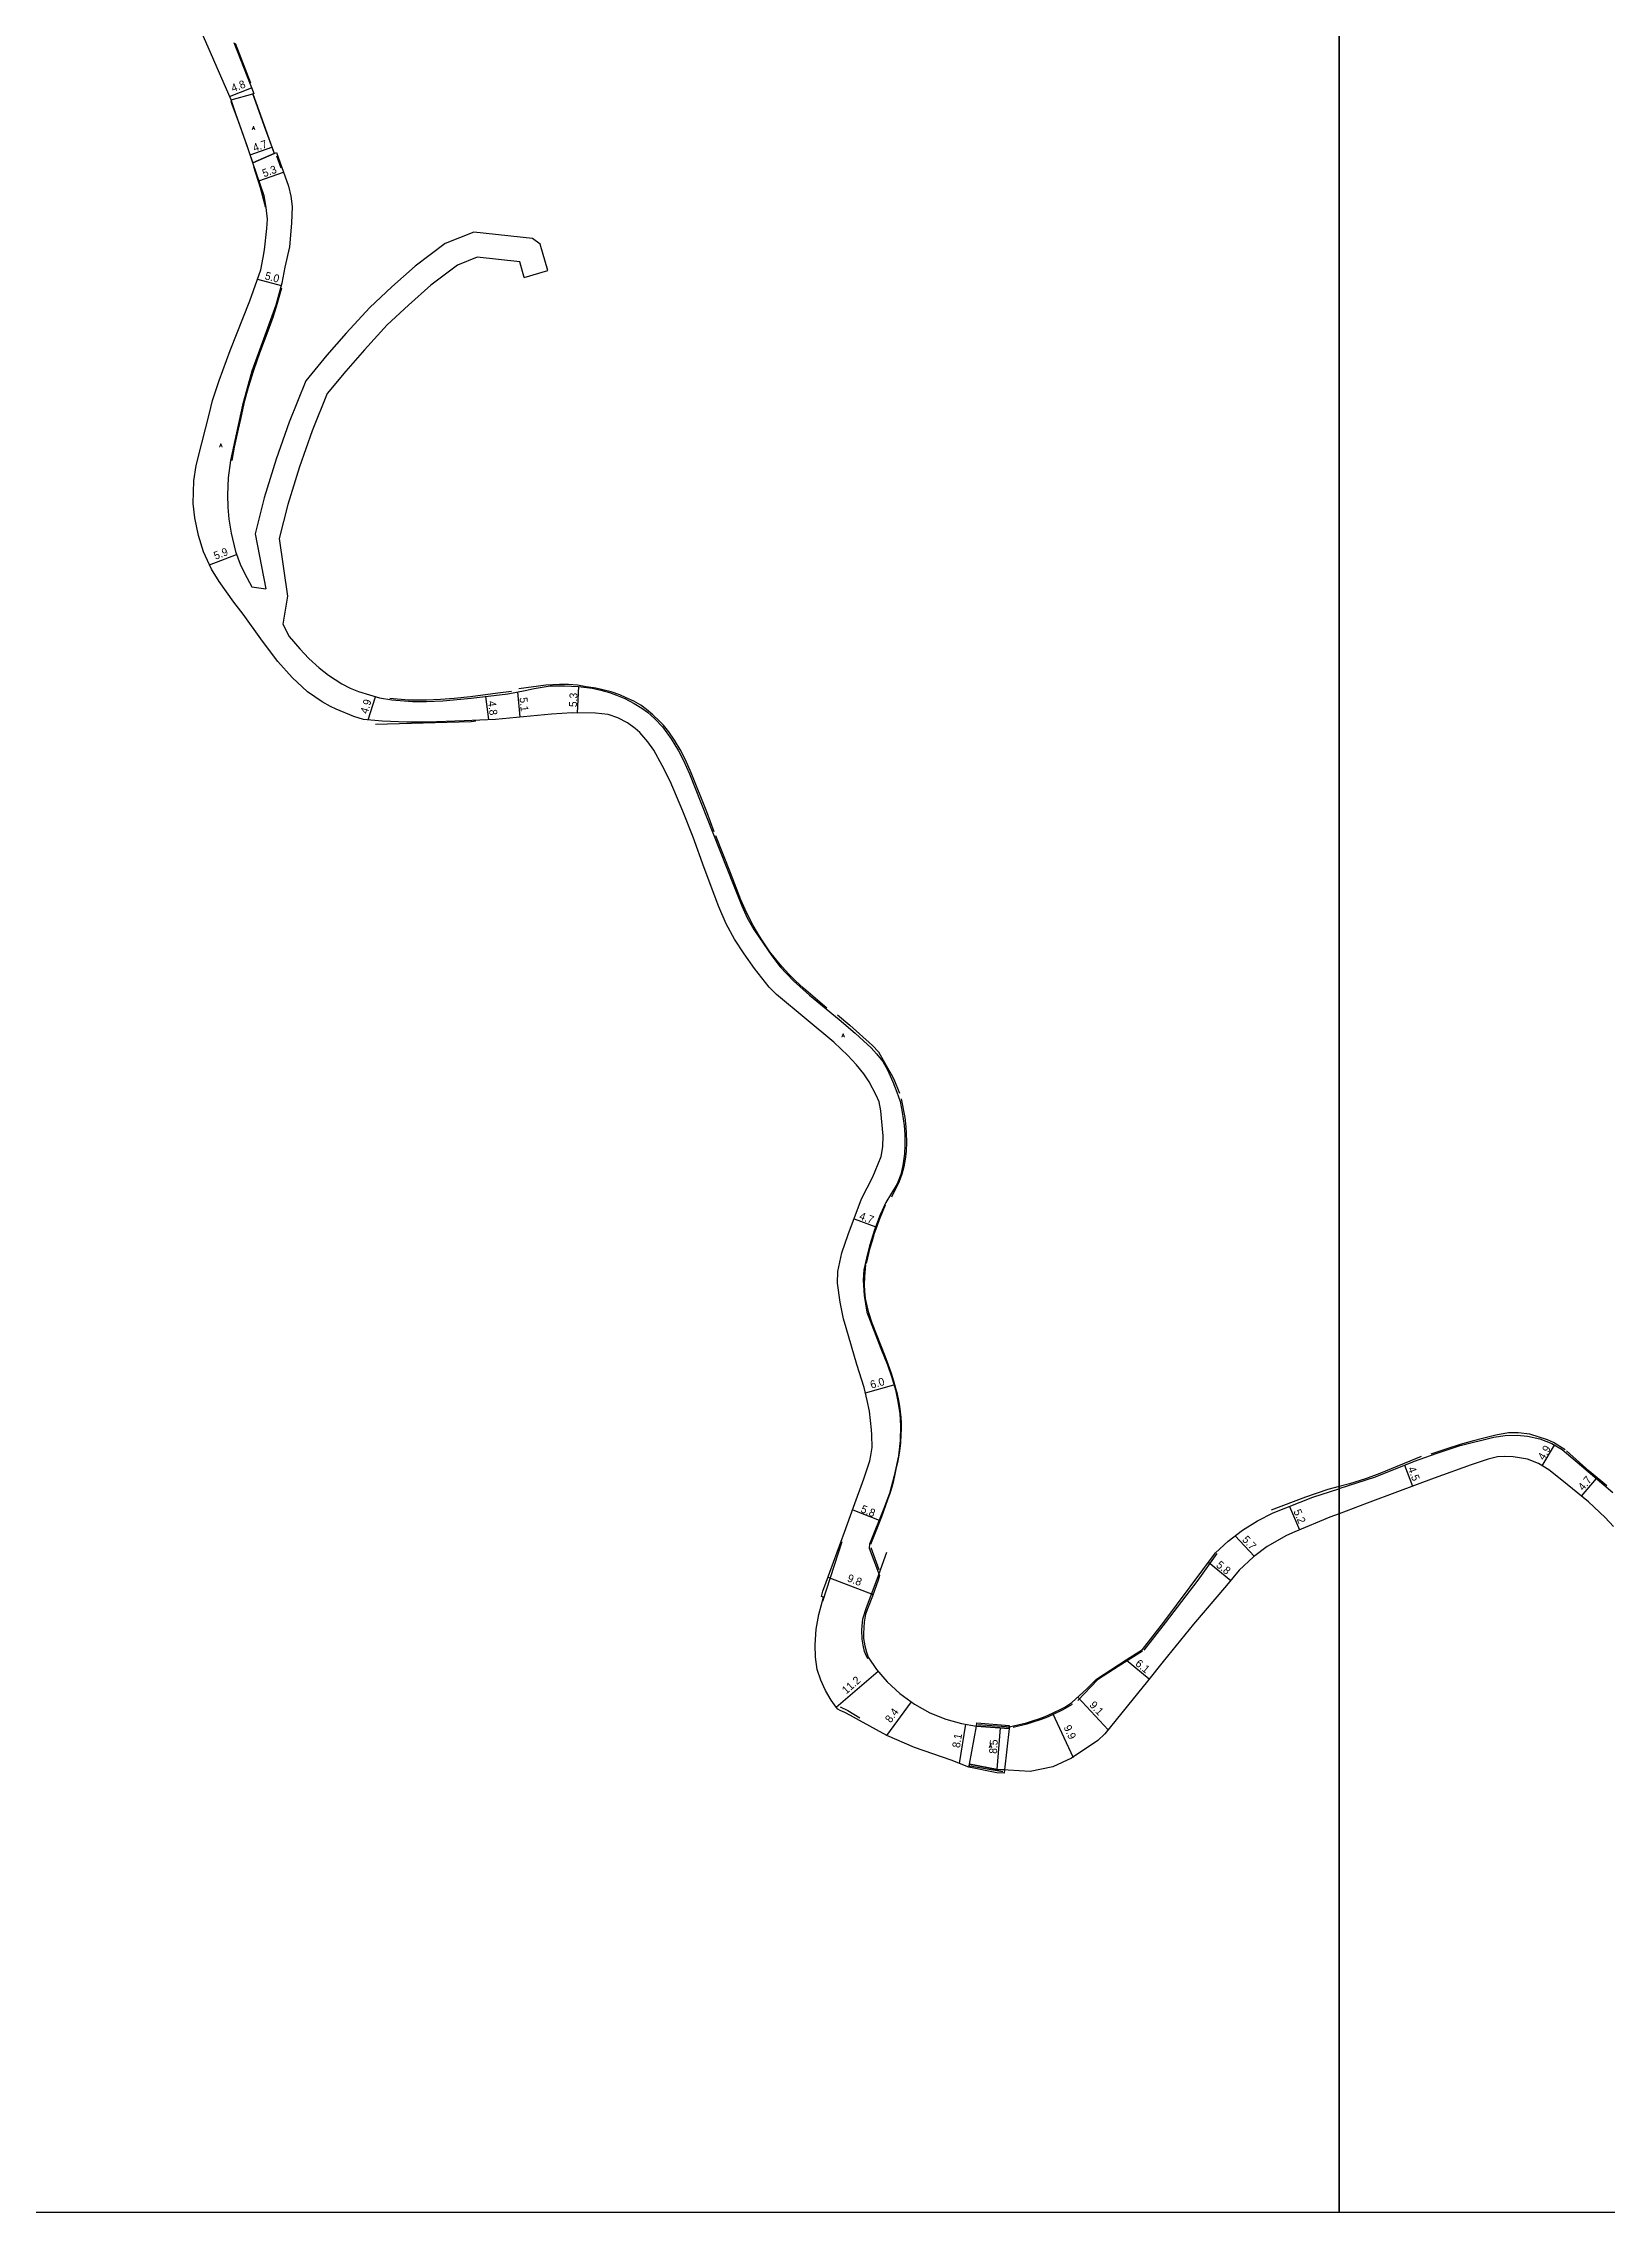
# Model space of a CAD drawing. Header units: metres. Extents: x -24000 to -20000, y -96000 to -93000.
# Drawn here: x -21063.3 to -20745.5, y -96000 to -95559.2 of the extents above; entities that cross this region are included whole.
import ezdxf

# ---------------------------------------------------------------- set-up
doc = ezdxf.new("R2010")
doc.units = ezdxf.units.M
doc.header["$LTSCALE"] = 2.5
for name, color, linetype in [('図郭', 7, 'Continuous'), ('幅員', 7, 'Continuous'), ('歩道・分離帯・安全施設', 7, 'Continuous'), ('舗装', 7, 'Continuous'), ('道路', 7, 'Continuous')]:
    doc.layers.add(name, color=color, linetype=linetype)
doc.styles.get("Standard").update_dxf_attribs({"font": ''})
doc.styles.add('YOKO_DECO', font='txt.shx', dxfattribs={"bigfont": 'extfont.shx'})
doc.styles.get('Standard').set_extended_font_data('@MS PGothic')

msp = doc.modelspace()

# ---------------------------------------------------------------- linework, layer by layer
at = {"layer": '図郭'}
for points in [[(-21600, -95400), (-20800, -95400), (-20800, -96000), (-21600, -96000)], [(-20800, -95400), (-20000, -95400), (-20000, -96000), (-20800, -96000)]]:
    msp.add_lwpolyline(points, close=True, dxfattribs=at)
at = {"layer": '幅員'}
for points in [[(-21025.49, -95569.94), (-21021, -95568.21)], [(-21021.26, -95581.81), (-21016.86, -95580.26)], [(-21019.49, -95587.08), (-21014.53, -95585.32)], [(-21019.82, -95607.1), (-21015, -95608.37)], [(-21029.54, -95665.12), (-21024.03, -95663.05)], [(-20966.95, -95690.97), (-20966.46, -95696.07)], [(-20954.77, -95695.23), (-20954.47, -95689.89)], [(-20997.28, -95696.63), (-20995.84, -95691.94)], [(-20972.81, -95696.6), (-20973.4, -95691.89)], [(-20898.57, -95798.03), (-20894.17, -95799.67)], [(-20896.27, -95833.41), (-20890.48, -95831.79)], [(-20758.78, -95848.24), (-20756.25, -95844.01)], [(-20786.71, -95848.13), (-20785.11, -95852.38)], [(-20750.78, -95854.4), (-20747.74, -95850.82)], [(-20898.86, -95857.19), (-20893.51, -95859.31)], [(-20810.09, -95856.48), (-20808.08, -95861.27)], [(-20821.17, -95862.48), (-20817.31, -95866.61)], [(-20903.88, -95870.88), (-20894.69, -95874.41)], [(-20826.55, -95867.84), (-20822.03, -95871.51)], [(-20843.32, -95887.69), (-20838.59, -95891.55)], [(-20902.21, -95897.3), (-20893.69, -95889.99)], [(-20891.89, -95903.04), (-20886.94, -95896.22)], [(-20846.96, -95901.88), (-20853.1, -95895.22)], [(-20877.16, -95908.73), (-20875.84, -95900.77)], [(-20869.47, -95909.97), (-20868.83, -95901.49)], [(-20858.24, -95898.52), (-20854.07, -95907.49)]]:
    msp.add_lwpolyline(points, dxfattribs=at)
at = {"layer": '歩道・分離帯・安全施設'}
for points in [[(-21021.12, -95567.26), (-21024.29, -95559.2)], [(-21020.75, -95583.38), (-21022.19, -95579.22), (-21023.68, -95575.06), (-21024.86, -95571.78), (-21025.11, -95571)], [(-21016.57, -95581.01), (-21018.34, -95576.05), (-21020.74, -95569.41)], [(-21020.58, -95584.22), (-21019.24, -95588.44), (-21018.36, -95591.78), (-21018.2, -95592.47)], [(-21014.97, -95584.52), (-21015.86, -95582.08)], [(-21024.96, -95643.93), (-21024.44, -95641.2), (-21023.66, -95637.58), (-21023.19, -95635.52), (-21022.34, -95631.74), (-21021.63, -95629.05), (-21020.56, -95625.58), (-21019.32, -95622.08), (-21017.62, -95617.6), (-21016.61, -95614.83), (-21015.93, -95612.64), (-21014.86, -95608.87)], [(-20968.17, -95690.85), (-20970.93, -95691.23), (-20976.49, -95691.98), (-20979.86, -95692.31), (-20982.64, -95692.52), (-20985.48, -95692.63), (-20989.09, -95692.61), (-20992.89, -95692.32)], [(-20926.98, -95719.43), (-20928.52, -95715.34), (-20931.67, -95707.44), (-20932.84, -95704.78), (-20933.88, -95702.67), (-20935.05, -95700.77), (-20936.23, -95699.07), (-20937.27, -95697.74), (-20938.08, -95696.9), (-20939.46, -95695.64), (-20940.77, -95694.52), (-20941.92, -95693.69), (-20943.35, -95692.86), (-20944.88, -95692.16), (-20946.2, -95691.57), (-20947.96, -95690.97), (-20949.64, -95690.53), (-20951.06, -95690.22), (-20952.99, -95689.9), (-20954.75, -95689.62), (-20956.62, -95689.46), (-20958.41, -95689.44), (-20961.19, -95689.58), (-20966.7, -95690.31)], [(-20995.83, -95697.5), (-20976.37, -95696.96), (-20975.46, -95696.85)], [(-20904.11, -95755.22), (-20908.88, -95751.18), (-20910.47, -95749.7), (-20911.8, -95748.33), (-20913.2, -95746.8), (-20914.56, -95745.19), (-20915.67, -95743.79), (-20916.66, -95742.38), (-20917.44, -95741.16), (-20918.23, -95739.89), (-20919.1, -95738.4), (-20919.9, -95736.9), (-20920.72, -95735.15), (-20921.58, -95733.19), (-20923.69, -95727.76), (-20926.66, -95720.18)], [(-20901.97, -95756.58), (-20899.41, -95758.67), (-20894.86, -95762.79), (-20893.64, -95764.12), (-20892.03, -95766.85), (-20891.02, -95768.66), (-20890.53, -95769.65), (-20889.33, -95772.51)], [(-20889.03, -95773.68), (-20888.29, -95777.42), (-20888.06, -95779.33), (-20887.96, -95780.59), (-20887.91, -95782.45), (-20888, -95784.33), (-20888.17, -95785.94), (-20888.47, -95787.45), (-20888.88, -95788.94), (-20889.44, -95790.49), (-20890.95, -95793.64)], [(-20896.06, -95807.15), (-20895.28, -95803.93), (-20894.86, -95802.45), (-20894.41, -95800.99), (-20893.9, -95799.55), (-20893.4, -95798.21), (-20892.22, -95795.23)], [(-20895.16, -95864.17), (-20894.1, -95861.45), (-20892.94, -95858.53), (-20891.69, -95855.09), (-20891.22, -95853.77), (-20890.86, -95852.53), (-20890.5, -95851.23), (-20890.22, -95849.93), (-20889.99, -95848.94), (-20889.71, -95847.55), (-20889.47, -95846.47), (-20889.29, -95845.29), (-20889.09, -95843.58), (-20889, -95841.91), (-20888.94, -95840.66), (-20888.96, -95839.58), (-20889.03, -95838.36), (-20889.13, -95837.24), (-20889.29, -95836.08), (-20889.5, -95834.93), (-20889.78, -95833.67), (-20890.06, -95832.53), (-20890.47, -95831.05), (-20890.89, -95829.68), (-20891.31, -95828.53), (-20891.82, -95827.07), (-20892.24, -95825.98), (-20894.87, -95819.24), (-20895.55, -95817.16), (-20895.93, -95815.75), (-20896.24, -95814.2), (-20896.39, -95812.74), (-20896.43, -95811.46), (-20896.38, -95809.76), (-20896.16, -95807.41)], [(-20754.07, -95845.01), (-20756.47, -95843.53), (-20757.67, -95842.98), (-20761.3, -95841.82), (-20763.62, -95841.56), (-20765.59, -95841.52), (-20768.18, -95842.04), (-20770.65, -95842.6), (-20773.01, -95843.2), (-20775.44, -95843.88), (-20777.92, -95844.7), (-20781.41, -95845.84)], [(-20745.65, -95852.31), (-20749.24, -95849.31), (-20753.84, -95845.2)], [(-20783.32, -95846.35), (-20791.72, -95849.79), (-20794.63, -95850.91), (-20797.88, -95851.93), (-20800, -95852.45)], [(-20800, -95852.45), (-20802.34, -95853.04), (-20806.82, -95854.6), (-20813.83, -95857.28)], [(-20901.06, -95863.67), (-20905.02, -95875.79)], [(-20895.79, -95887.49), (-20896.06, -95886.92), (-20896.44, -95885.99), (-20896.74, -95884.71), (-20896.92, -95883.45), (-20897.01, -95881.57), (-20896.78, -95879.34), (-20896.06, -95877.03), (-20893.91, -95871.26), (-20891.91, -95865.81)], [(-20893.48, -95869.38), (-20895.07, -95864.9)], [(-20839.65, -95885.68), (-20835.27, -95880.13), (-20828.65, -95871.45), (-20824.8, -95866.04)], [(-20839.96, -95885.9), (-20844.91, -95889.04), (-20849.09, -95891.73), (-20853.1, -95895.92)], [(-20901.43, -95897.24), (-20899.86, -95897.96), (-20897.4, -95899.43)], [(-20854.26, -95896.76), (-20856.18, -95897.83), (-20858.12, -95898.78), (-20859.61, -95899.44), (-20860.96, -95899.93), (-20862.23, -95900.35), (-20863.49, -95900.72), (-20866.26, -95901.39)], [(-20866.73, -95901.37), (-20873.46, -95900.88)], [(-20875.04, -95909.18), (-20868.32, -95910.36)]]:
    msp.add_lwpolyline(points, dxfattribs=at)
at = {"layer": '舗装'}
for points in [[(-21025.17, -95570.67), (-21020.75, -95569.41)], [(-21020.71, -95583.42), (-21016.41, -95581.54)], [(-20875.12, -95908.84), (-20873.69, -95901.12)], [(-20867.08, -95901.62), (-20868.01, -95910.05)]]:
    msp.add_lwpolyline(points, dxfattribs=at)
at = {"layer": '道路'}
for points in [[(-20800, -95857.96), (-20801.93, -95858.69), (-20809.04, -95861.67), (-20810.72, -95862.38), (-20814.65, -95864.66), (-20817.42, -95866.71), (-20820.32, -95869.42), (-20822.9, -95872.58), (-20829.58, -95880.39), (-20835.75, -95888.03), (-20838.97, -95892.01), (-20843.04, -95897), (-20847.61, -95902.68), (-20849.08, -95904.05), (-20854.39, -95907.64), (-20858.2, -95909.41), (-20862.82, -95910.36), (-20869.47, -95909.97), (-20875.12, -95908.84), (-20875.23, -95909.47), (-20878.86, -95908.08), (-20886.3, -95905.5), (-20891.89, -95903.04), (-20897.49, -95899.97), (-20899.3, -95899), (-20900.48, -95898.38), (-20901.41, -95897.98), (-20901.85, -95897.68), (-20902.21, -95897.3), (-20903.2, -95895.88), (-20904.35, -95893.88), (-20905.3, -95891.78), (-20906.07, -95889.6), (-20906.44, -95887.09), (-20906.51, -95884.61), (-20906.27, -95881.4), (-20905.73, -95878.42), (-20904.82, -95874.94), (-20905.22, -95874.82), (-20904.89, -95873.72), (-20904.25, -95871.9), (-20900.49, -95861.73), (-20898.66, -95856.64), (-20896.6, -95850.85), (-20895.34, -95847.21), (-20895.14, -95846.11), (-20894.91, -95844.51), (-20894.97, -95841.96), (-20895.01, -95840.91), (-20895.45, -95837.13), (-20895.92, -95834.98), (-20896.51, -95832.31), (-20898.01, -95827.68), (-20900.19, -95820.17), (-20900.69, -95818.34), (-20901.42, -95814.95), (-20901.93, -95811.15), (-20901.85, -95808.78), (-20901.49, -95806.84), (-20901.03, -95804.96), (-20899.79, -95801.24), (-20897.05, -95794), (-20894.78, -95789.5), (-20894.32, -95788.34), (-20893.67, -95786.88), (-20893.09, -95785.38), (-20892.75, -95783.4), (-20892.65, -95781.19), (-20892.97, -95777.56), (-20893.13, -95776.09), (-20893.51, -95774.3), (-20894.09, -95772.94), (-20895.52, -95770.21), (-20896.61, -95768.58), (-20898.11, -95766.75), (-20899.84, -95764.88), (-20902.68, -95762.15), (-20908.29, -95757.45), (-20914.33, -95752.48), (-20915.8, -95750.95), (-20918.8, -95747.15), (-20920.9, -95744.21), (-20922.86, -95741.21), (-20924.55, -95738.08), (-20926.06, -95734.61), (-20929.06, -95726.7), (-20931.28, -95720.47), (-20933.34, -95715.23), (-20935.95, -95709.1), (-20937.55, -95705.91), (-20939.29, -95702.8), (-20940.48, -95701.08), (-20942.11, -95699.24), (-20943.05, -95698.39), (-20944.6, -95697.26), (-20946.6, -95696.21), (-20948.56, -95695.54), (-20951.12, -95695.26), (-20955.88, -95695.22), (-20960.04, -95695.47), (-20971.4, -95696.54), (-20977.82, -95696.82), (-20985.35, -95697.08), (-20989.46, -95697.13), (-20994.48, -95696.88), (-20998.26, -95696.55), (-21000.25, -95695.99), (-21003.81, -95694.48), (-21004.98, -95693.92), (-21006.65, -95693), (-21009.62, -95690.93), (-21012.77, -95688.03), (-21015.69, -95684.75), (-21018.75, -95680.64), (-21022.69, -95675.19), (-21024.59, -95672.71), (-21027.57, -95668.54), (-21029.13, -95665.99), (-21030.76, -95662.53), (-21031.81, -95659.19), (-21032.55, -95655.59), (-21032.89, -95652.7), (-21032.74, -95648.06), (-21032.22, -95644.93), (-21031.13, -95640.38), (-21029.61, -95634.58), (-21028.94, -95631.77), (-21027.57, -95627.67), (-21025.35, -95621.61), (-21021.36, -95611.47), (-21019.13, -95605.16), (-21018.62, -95602.67), (-21018.4, -95601.15), (-21017.91, -95596.8), (-21017.77, -95594.87), (-21018.01, -95592.51), (-21018.46, -95590.15), (-21020.71, -95583.42), (-21021.89, -95579.97), (-21024.21, -95573.47), (-21025.17, -95570.67), (-21032.18, -95554.53)], [(-21024.57, -95558.96), (-21020.56, -95569.34), (-21020.75, -95569.41)], [(-21020.75, -95569.41), (-21018.91, -95574.47), (-21016.41, -95581.54)], [(-21016.41, -95581.54), (-21015.93, -95581.37), (-21013.5, -95588.19), (-21013.02, -95590.21), (-21012.74, -95592.32), (-21012.87, -95595.68), (-21013.32, -95600.5), (-21014.21, -95604.63), (-21014.88, -95607.92), (-21016.06, -95612.4), (-21019.13, -95620.77), (-21020.96, -95625.78), (-21022.86, -95632.7), (-21025.26, -95643.93), (-21025.77, -95647.43), (-21025.89, -95650.92), (-21025.82, -95653.45), (-21025.59, -95655.84), (-21025.12, -95658.69), (-21024.28, -95662.4), (-21023.31, -95664.97), (-21022.44, -95666.8), (-21020.92, -95669.64), (-21018.07, -95670.01)], [(-20960.78, -95605.33), (-20962.37, -95599.95), (-20963.91, -95598.8), (-20975.83, -95597.52), (-20981.64, -95599.81), (-20987.76, -95604.42), (-20992.52, -95608.66), (-20996.98, -95612.87), (-21001.78, -95618.08), (-21005.69, -95622.53), (-21009.96, -95627.75), (-21013.36, -95636.12), (-21016.02, -95643.66), (-21018.46, -95651.53), (-21020.29, -95658.86), (-21018.07, -95670.01)], [(-20965.58, -95606.74), (-20966.52, -95603.55), (-20975.14, -95602.62), (-20979.18, -95604.21), (-20984.59, -95608.29), (-20989.14, -95612.34), (-20993.42, -95616.38), (-20998.06, -95621.42), (-21001.87, -95625.76), (-21005.61, -95630.33), (-21008.68, -95637.89), (-21011.28, -95645.23), (-21013.64, -95652.88), (-21015.38, -95659.82), (-21013.69, -95671.51)], [(-20965.58, -95606.74), (-20960.78, -95605.33)], [(-21013.69, -95671.51), (-21014.67, -95677.19), (-21013.38, -95679.68), (-21011.18, -95682.22), (-21009.38, -95684.17), (-21007.27, -95686.1), (-21005.38, -95687.58), (-21002.67, -95689.33), (-21000.99, -95690.23), (-20999.26, -95690.9), (-20997.02, -95691.58), (-20995, -95692.2), (-20992.51, -95692.58), (-20988.3, -95692.91), (-20985.48, -95692.9), (-20982.14, -95692.81), (-20976.39, -95692.26), (-20968.93, -95691.33), (-20965.42, -95690.7), (-20963.56, -95690.25), (-20960.35, -95689.73), (-20957.38, -95689.73), (-20954.6, -95689.88), (-20951.81, -95690.22), (-20950.05, -95690.62), (-20948.25, -95691.09), (-20946.86, -95691.62), (-20945.12, -95692.3), (-20943.27, -95693.32), (-20941.73, -95694.24), (-20940.53, -95695.11), (-20939.09, -95696.41), (-20937.49, -95698.05), (-20935.75, -95700.47), (-20934.24, -95702.91), (-20933.22, -95704.9), (-20932, -95707.59), (-20927.29, -95719.58), (-20923, -95730.38), (-20921.35, -95734.47), (-20920.28, -95736.85), (-20918.92, -95739.22), (-20917.08, -95742.05), (-20915.28, -95744.59), (-20913.63, -95746.74), (-20910.9, -95749.69), (-20907.61, -95752.56), (-20901.58, -95757.54), (-20898.37, -95760.28), (-20896.64, -95761.84), (-20895.09, -95763.31), (-20894.03, -95764.5), (-20892.74, -95766.08), (-20891.8, -95767.74), (-20890.69, -95770.23), (-20889.86, -95772.27), (-20889.2, -95774.23), (-20888.81, -95776.4), (-20888.42, -95779.11), (-20888.28, -95780.91), (-20888.28, -95783.07), (-20888.35, -95784.81), (-20888.67, -95787.2), (-20889.09, -95789.04), (-20889.83, -95790.92), (-20892.12, -95794.74), (-20893.27, -95797.25), (-20894.41, -95800.31), (-20895.44, -95803.52), (-20896.07, -95806.02), (-20896.56, -95808.42), (-20896.7, -95810.54), (-20896.51, -95813.6), (-20895.96, -95816.98), (-20893.16, -95824.37), (-20891.8, -95827.73), (-20890.9, -95830.27), (-20890.19, -95832.81), (-20889.78, -95834.86), (-20889.26, -95837.62), (-20889.11, -95840.09), (-20889.22, -95843.06), (-20889.54, -95846.24), (-20890.41, -95850.3), (-20891.39, -95853.87), (-20892.56, -95856.91), (-20895.43, -95864.14), (-20895.51, -95864.98), (-20893.38, -95870.55)], [(-20800, -95852.86), (-20792.63, -95850.47), (-20784.68, -95847.32), (-20780.29, -95845.74), (-20775.45, -95844.09), (-20768.57, -95842.41), (-20766.28, -95842.08), (-20763.82, -95842.01), (-20761.74, -95842.2), (-20759.26, -95842.76), (-20756.78, -95843.7), (-20754.7, -95844.93), (-20750.78, -95848.24), (-20744.4, -95853.66)], [(-20744.25, -95860.59), (-20745.96, -95858.75), (-20749.36, -95855.56), (-20754.76, -95851.17), (-20757.44, -95849.08), (-20759.51, -95847.79), (-20761.76, -95846.89), (-20763.37, -95846.61), (-20764.69, -95846.44), (-20766.39, -95846.32), (-20767.84, -95846.42), (-20769.72, -95846.87), (-20773.21, -95848.01), (-20780.74, -95850.74), (-20788.17, -95853.53), (-20794.32, -95855.81), (-20800, -95857.96)], [(-20893.38, -95870.55), (-20893.7, -95871.5), (-20894.82, -95874.74), (-20895.68, -95876.98), (-20896.24, -95878.41), (-20896.53, -95880.04), (-20896.6, -95881.09), (-20896.67, -95882.34), (-20896.65, -95883.34), (-20896.41, -95884.8), (-20896.05, -95886.13), (-20895.74, -95887.09), (-20894, -95889.63), (-20891.83, -95892.15), (-20889.26, -95894.53), (-20886.33, -95896.65), (-20883.17, -95898.41), (-20879.92, -95899.73), (-20876.72, -95900.62), (-20873.69, -95901.12), (-20867.08, -95901.62), (-20867.06, -95901.28), (-20863.56, -95900.45), (-20862.31, -95900.08), (-20861.05, -95899.66), (-20859.72, -95899.18), (-20858.24, -95898.52), (-20856.31, -95897.58), (-20855.6, -95897.19), (-20854.3, -95896.33), (-20851.26, -95893.53), (-20849.32, -95891.56), (-20843.32, -95887.69), (-20839.99, -95885.58), (-20835.62, -95880.03), (-20825.14, -95865.95), (-20822.54, -95863.53), (-20819.66, -95861.32), (-20816.59, -95859.4), (-20813.41, -95857.81), (-20805.39, -95854.59), (-20800.06, -95852.88), (-20800, -95852.86)]]:
    msp.add_lwpolyline(points, dxfattribs=at)
for points in [[(-21025.17, -95570.67), (-21020.75, -95569.41), (-21018.91, -95574.47), (-21016.41, -95581.54), (-21020.71, -95583.42), (-21021.89, -95579.97), (-21024.21, -95573.47)], [(-20867.08, -95901.62), (-20868.01, -95910.05), (-20869.47, -95909.97), (-20875.12, -95908.84), (-20873.69, -95901.12)], [(-20873.69, -95901.12), (-20873.64, -95900.48), (-20867.04, -95900.98), (-20867.08, -95901.62)], [(-20875.23, -95909.47), (-20875.12, -95908.84), (-20869.47, -95909.97), (-20868.01, -95910.05), (-20868.05, -95910.7), (-20869.55, -95910.61)]]:
    msp.add_lwpolyline(points, close=True, dxfattribs=at)

# ---------------------------------------------------------------- texts
at = {"layer": '幅員'}
for s, rotation, p in [('4.8', 21, (-21024.79, -95569.1)), ('4.7', 19, (-21020.41, -95581.21)), ('5.3', 20, (-21018.47, -95586.4)), ('5.0', 345, (-21018.42, -95607.08)), ('5.9', 21, (-21028.33, -95664.13)), ('4.9', 73, (-20997.44, -95695.53)), ('4.8', 277, (-20972.96, -95692.89)), ('5.1', 275, (-20966.55, -95692.12)), ('5.3', 87, (-20954.92, -95694.09)), ('4.7', 340, (-20897.66, -95798.1)), ('6.0', 16, (-20895.04, -95832.58)), ('4.9', 59, (-20758.41, -95847.2)), ('4.5', 291, (-20786.09, -95848.77)), ('4.7', 50, (-20750.43, -95853.4)), ('5.8', 338, (-20897.36, -95857.61)), ('5.2', 293, (-20809.34, -95857.47)), ('5.7', 313, (-20819.84, -95863.35)), ('9.8', 339, (-20900.09, -95871.66)), ('5.8', 321, (-20825.13, -95868.64)), ('6.1', 321, (-20841.57, -95888.67)), ('11.2', 41, (-20900.18, -95894.73)), ('8.4', 54, (-20891.13, -95900.59)), ('9.1', 313, (-20850.87, -95896.96)), ('9.9', 295, (-20856.05, -95901.36)), ('8.1', 81, (-20877.08, -95905.64)), ('8.5', 86, (-20869.56, -95906.8))]:
    msp.add_text(s, height=1.6, rotation=rotation, dxfattribs=at).set_placement(p)
at = {"layer": '舗装', "style": 'YOKO_DECO'}
for p in [(-21020.91, -95576.75, 552.26), (-21027.52, -95641.23, 550.19), (-20901.08, -95761.14, 537.24), (-20871.14, -95905.58, 530.72)]:
    msp.add_text('A', height=0.75, dxfattribs=at).set_placement(p)

doc.saveas('drawing.dxf')
